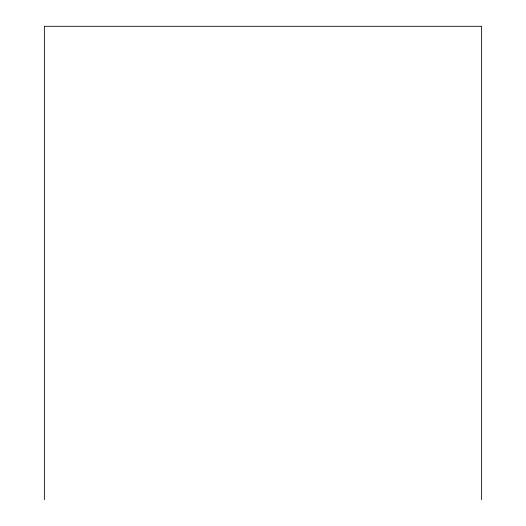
<?xml version="1.0" encoding="UTF-8"?>
<svg xmlns="http://www.w3.org/2000/svg" width="526" height="526" viewBox="0 0 526 526"><rect width="100%" height="100%" fill="white"/><g stroke="black" fill="none" stroke-linecap="round" stroke-linejoin="round"><path stroke-width="0.79" d="M481.625 499.7L481.625 26.3L44.375 26.3L44.375 499.7"/></g></svg>
